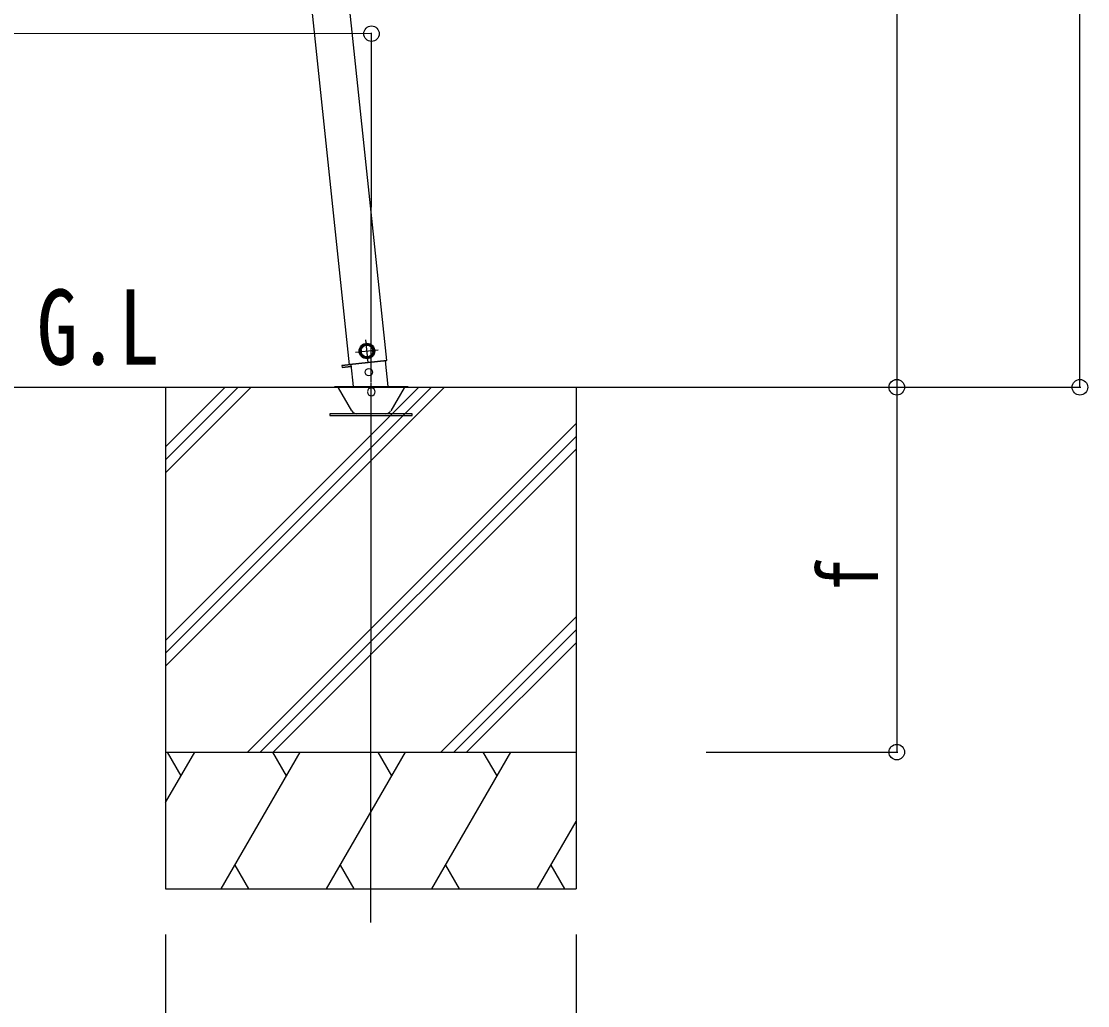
# Model space of a CAD drawing. Units: millimetres, scale not verified. Extents: x -10512 to 10512, y -7425 to 7425.
# Drawn here: x -4661 to -3492, y -4883 to -3804 of the extents above; entities that cross this region are included whole.
import ezdxf
from ezdxf.enums import TextEntityAlignment as Align

# ---------------------------------------------------------------- set-up
doc = ezdxf.new("R2010")
doc.units = ezdxf.units.MM
doc.header["$LTSCALE"] = 30
for name, color, linetype in [('0-2_USER1', 3, 'Continuous'), ('0-3_YKK_12', 2, 'Continuous'), ('0-4_YKK_13', 4, 'Continuous'), ('0-5_YKK_A1', 4, 'Continuous'), ('0-6_YKK_D', 6, 'Continuous')]:
    doc.layers.add(name, color=color, linetype=linetype)
doc.styles.add('ＭＳ ゴシック', font='')
doc.styles.get('ＭＳ ゴシック').set_extended_font_data('MS Gothic')

msp = doc.modelspace()

# ---------------------------------------------------------------- linework, layer by layer
at = {"layer": '0-3_YKK_12'}
msp.add_line((-4277.57, -4791.94), (-4277.12, -4200), dxfattribs=at)
at = {"layer": '0-4_YKK_13'}
for p, q in [((-4280.53, -4177.81), (-4283.15, -4152.93)), ((-4294.28, -4166.68), (-4269.4, -4164.06)), ((-4299.47, -4180.26), (-4309.32, -4181.3)), ((-4309.32, -4181.3), (-4299.47, -4180.27)), ((-4309.32, -4181.3), (-4309.11, -4183.29)), ((-4299.26, -4182.26), (-4309.11, -4183.29)), ((-4300.9, -4180.11), (-4260.13, -4175.83)), ((-4299.5, -4179.97), (-4296.97, -4204.09)), ((-4258.55, -4204.09), (-4261.51, -4175.98)), ((-4317.13, -4204.09), (-4237.13, -4204.09)), ((-4317.13, -4205.09), (-4317.13, -4204.09)), ((-4317.13, -4205.09), (-4237.13, -4205.09)), ((-4298.43, -4231.09), (-4313.16, -4205.59)), ((-4241.09, -4205.59), (-4255.81, -4231.09)), ((-4237.13, -4204.09), (-4237.13, -4205.09))]:
    msp.add_line(p, q, dxfattribs=at)
for points in [[(-4282.63, -4157.9), (-4288.7, -4162.32), (-4287.91, -4169.78), (-4281.06, -4172.83), (-4274.99, -4168.42), (-4275.77, -4160.96)], [(-4232.37, -4236.09), (-4232.37, -4234.09), (-4322.37, -4234.09), (-4322.37, -4236.09)]]:
    msp.add_lwpolyline(points, close=True, dxfattribs=at)
msp.add_lwpolyline([(-4309.32, -4181.3), (-4309.11, -4183.29), (-4299.26, -4182.25)], dxfattribs=at)
for centre, radius in [((-4281.84, -4165.37), 8.5), ((-4281.84, -4165.37), 7.7), ((-4281.84, -4165.37), 6.5), ((-4279.8, -4188.56), 4)]:
    msp.add_circle(centre, radius, dxfattribs=at)
for centre, radius, start, end in [((-4314.02, -4206.09), 1, 30, 90), ((-4277.12, -4210.09), 4.25, 183.37229, 176.62771), ((-4240.23, -4206.09), 1, 90, 150), ((-4293.24, -4228.09), 6, 210, 270), ((-4261.01, -4228.09), 6, 270, 330)]:
    msp.add_arc(centre, radius, start, end, dxfattribs=at)
at = {"layer": '0-5_YKK_A1'}
for p, q in [((-4300.87, -4180.44), (-4359.48, -3622.84)), ((-4260.13, -4175.83), (-4318.7, -3618.56)), ((-4260.13, -4175.83), (-4300.91, -4180.11)), ((-6396.29, -4205.08), (-3747.81, -4205.08)), ((-4502.57, -4205.09), (-4502.57, -4755.09)), ((-4502.57, -4482.62), (-4225.04, -4205.09)), ((-4502.57, -4496.77), (-4210.89, -4205.09)), ((-4502.57, -4510.91), (-4196.75, -4205.09)), ((-4502.57, -4298.78), (-4408.88, -4205.09)), ((-4502.57, -4284.64), (-4423.03, -4205.09)), ((-4502.57, -4270.49), (-4437.17, -4205.09)), ((-4052.57, -4205.09), (-4052.57, -4755.09)), ((-4412.91, -4605.09), (-4052.57, -4244.76)), ((-4398.76, -4605.09), (-4052.57, -4258.9)), ((-4384.62, -4605.09), (-4052.57, -4273.04)), ((-4200.77, -4605.09), (-4052.57, -4456.89)), ((-4186.63, -4605.09), (-4052.57, -4471.03)), ((-4172.49, -4605.09), (-4052.57, -4485.17)), ((-4502.57, -4605.09), (-4052.57, -4605.09)), ((-4502.57, -4660.43), (-4470.62, -4605.09)), ((-4485.62, -4631.08), (-4500.62, -4605.1)), ((-4441.75, -4755.09), (-4355.15, -4605.09)), ((-4370.15, -4631.08), (-4385.15, -4605.09)), ((-4326.28, -4755.09), (-4239.68, -4605.09)), ((-4254.68, -4631.08), (-4269.68, -4605.09)), ((-4210.81, -4755.09), (-4124.21, -4605.09)), ((-4139.21, -4631.08), (-4154.21, -4605.09)), ((-4095.34, -4755.09), (-4052.57, -4681.01)), ((-4426.75, -4729.11), (-4411.75, -4755.09)), ((-4311.28, -4729.11), (-4296.28, -4755.09)), ((-4195.81, -4729.11), (-4180.81, -4755.09)), ((-4080.34, -4729.11), (-4065.34, -4755.09)), ((-4502.57, -4755.09), (-4052.57, -4755.09))]:
    msp.add_line(p, q, dxfattribs=at)
at = {"layer": '0-6_YKK_D'}
for p, q in [((-3500.05, -4205.08), (-3500.05, -1798.67)), ((-3700.85, -2002.51), (-3700.85, -4205.08)), ((-4276.84, -3817.5), (-6396.29, -3815.89)), ((-4277.12, -4199), (-4276.83, -3816.5)), ((-4051.57, -4205.08), (-3699.85, -4205.08)), ((-4051.57, -4205.08), (-3499.05, -4205.08)), ((-3938.47, -4205.09), (-3699.85, -4205.09)), ((-3700.85, -4205.09), (-3700.85, -4605.09)), ((-3909.87, -4605.09), (-3699.85, -4605.09)), ((-4502.57, -4805.09), (-4502.57, -5056.09)), ((-4052.57, -4805.09), (-4052.57, -5056.09))]:
    msp.add_line(p, q, dxfattribs=at)
for centre in [(-4276.84, -3817.5), (-3700.85, -4205.08), (-3700.85, -4205.09), (-3500.05, -4205.08), (-3700.85, -4605.09)]:
    msp.add_circle(centre, 8.5, dxfattribs=at)

# ---------------------------------------------------------------- texts
at = {"layer": '0-2_USER1', "style": 'ＭＳ ゴシック', "width": 0.8}
msp.add_text('G.L', height=82.48, dxfattribs=at).set_placement((-4643.86, -4205.11), align=Align.BOTTOM_LEFT)
at = {"layer": '0-6_YKK_D', "style": 'ＭＳ ゴシック', "width": 0.8}
msp.add_text('f', height=65.98, rotation=90, dxfattribs=at).set_placement((-3701.65, -4429.09), align=Align.BOTTOM_LEFT)

doc.saveas('drawing.dxf')
